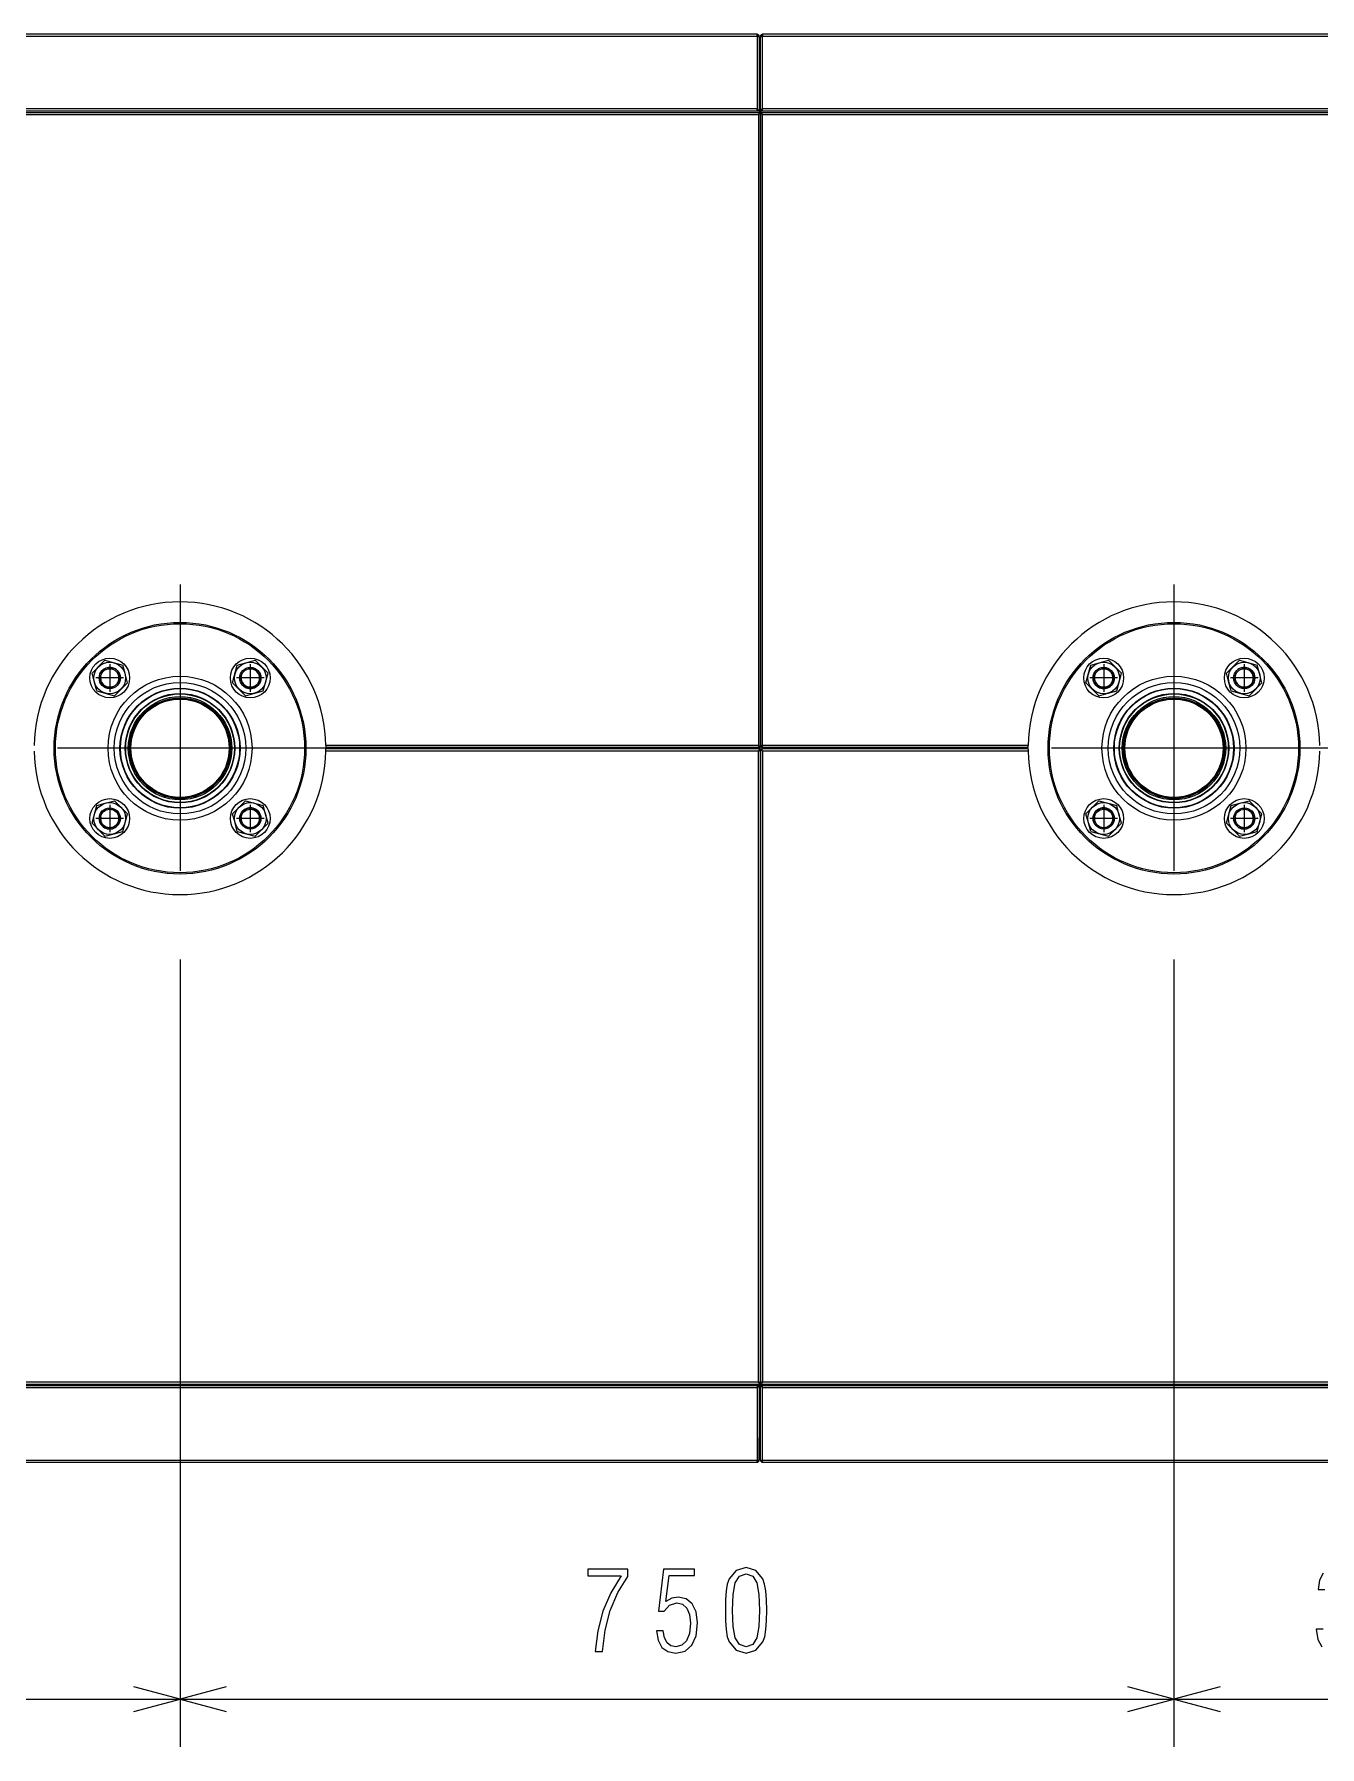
# Model space of a CAD drawing. Extents: x 0 to 420, y 0 to 297.
# Drawn here: x 198.9 to 252.8, y 72.5 to 144.3 of the extents above; entities that cross this region are included whole.
import ezdxf

# ---------------------------------------------------------------- set-up
doc = ezdxf.new("R2010")
doc.units = 0
doc.linetypes.add('DASHDOT', pattern=[18.5, 12, -3, 0.5, -3])
doc.layers.get('0').update_dxf_attribs({"linetype": 'CONTINUOUS'})

msp = doc.modelspace()

# ---------------------------------------------------------------- linework, layer by layer
at = {"color": 7}
for p, q in [((229.162186, 144.324677), (182.117737, 144.324677)), ((229.162186, 144.235779), (182.117737, 144.235779)), ((229.162186, 144.235779), (229.162186, 144.324677)), ((229.206619, 144.235779), (229.162186, 144.235779)), ((229.162186, 144.235779), (229.251068, 144.235779)), ((229.162186, 144.235779), (229.162186, 141.191345)), ((229.194092, 144.266708), (229.226013, 144.297638)), ((229.206619, 144.235779), (229.198242, 144.261719)), ((229.251068, 144.235779), (229.206619, 144.235779)), ((229.251068, 144.235779), (229.251068, 143.302444)), ((229.251068, 144.235779), (229.251068, 141.102448)), ((229.306625, 144.235779), (229.395508, 144.235779)), ((229.306625, 141.102448), (229.306625, 144.235779)), ((229.306625, 144.235779), (229.351074, 144.235779)), ((229.33168, 144.297638), (229.363602, 144.266708)), ((229.395508, 144.235779), (229.351074, 144.235779)), ((276.439941, 144.324677), (229.395508, 144.324677)), ((229.395508, 144.324677), (229.395508, 144.235779)), ((276.439941, 144.235779), (229.395508, 144.235779)), ((229.395508, 141.191345), (229.395508, 144.235779)), ((229.251068, 143.302109), (229.251068, 143.302444)), ((229.306625, 143.187271), (229.251068, 143.187271)), ((229.306625, 142.965057), (229.251068, 142.965057)), ((153.706619, 141.04689), (229.306625, 141.04689)), ((153.795517, 140.958008), (229.217743, 140.958008)), ((229.206619, 141.102448), (182.073303, 141.102448)), ((229.162186, 141.191345), (182.117737, 141.191345)), ((229.251068, 141.102448), (229.206619, 141.102448)), ((229.217743, 140.958008), (229.217743, 114.496895)), ((229.306625, 141.437271), (229.251068, 141.437271)), ((229.306625, 141.215057), (229.251068, 141.215057)), ((229.251068, 141.103943), (229.306625, 141.103943)), ((229.306625, 141.102448), (229.351074, 141.102448)), ((229.306625, 141.04689), (229.306625, 141.002441)), ((229.306625, 141.04689), (229.306625, 141.002441)), ((229.306625, 141.04689), (276.528839, 141.04689)), ((229.306625, 141.002441), (229.306625, 114.452446)), ((229.306625, 114.452446), (229.306625, 141.002441)), ((276.484406, 141.102448), (229.351074, 141.102448)), ((276.439941, 141.191345), (229.395508, 141.191345)), ((229.395508, 140.958008), (276.439941, 140.958008)), ((229.395508, 114.496895), (229.395508, 140.958008)), ((201.283447, 117.525742), (201.827774, 118.070076)), ((201.827774, 118.070076), (202.571335, 117.870834)), ((202.666885, 117.514252), (202.571335, 117.870834)), ((207.175995, 117.127266), (207.375244, 117.870834)), ((207.375244, 117.870834), (207.731827, 117.966385)), ((207.731827, 117.966385), (208.118805, 118.070076)), ((208.118805, 118.070076), (208.663147, 117.525742)), ((242.950104, 117.127266), (243.149353, 117.870834)), ((243.149353, 117.870834), (243.505936, 117.966385)), ((243.505936, 117.966385), (243.892914, 118.070076)), ((244.437256, 117.525742), (243.892914, 118.070076)), ((248.842667, 117.525742), (249.386993, 118.070076)), ((249.386993, 118.070076), (250.130569, 117.870834)), ((250.22612, 117.514252), (250.130569, 117.870834)), ((201.387131, 117.138756), (201.283447, 117.525742)), ((201.482681, 116.782173), (201.387131, 117.138756)), ((202.226257, 116.582932), (202.770584, 117.127266)), ((202.770584, 117.127266), (202.666885, 117.514252)), ((207.175995, 117.127266), (207.720337, 116.582932)), ((208.463898, 116.782173), (208.663147, 117.525742)), ((242.950104, 117.127266), (243.494446, 116.582932)), ((244.238007, 116.782173), (244.437256, 117.525742)), ((248.94635, 117.138756), (248.842667, 117.525742)), ((249.041901, 116.782173), (248.94635, 117.138756)), ((249.785477, 116.582932), (250.329803, 117.127266)), ((250.329803, 117.127266), (250.22612, 117.514252)), ((201.482681, 116.782173), (202.226257, 116.582932)), ((207.720337, 116.582932), (208.107315, 116.68663)), ((208.107315, 116.68663), (208.463898, 116.782173)), ((243.494446, 116.582932), (243.881424, 116.68663)), ((243.881424, 116.68663), (244.238007, 116.782173)), ((249.041901, 116.782173), (249.785477, 116.582932)), ((229.217743, 114.496895), (211.083755, 114.496895)), ((229.217743, 114.263557), (211.083755, 114.263557)), ((229.306625, 114.408005), (211.084396, 114.408005)), ((229.306625, 114.352448), (211.084396, 114.352448)), ((219.573105, 114.408005), (219.573105, 114.352448)), ((219.739777, 114.408005), (219.739777, 114.352448)), ((229.217743, 87.802444), (229.217743, 114.263557)), ((229.306625, 114.408005), (229.306625, 114.452446)), ((229.306625, 114.452446), (229.351074, 114.452446)), ((229.306625, 114.352448), (229.306625, 114.308006)), ((229.306625, 87.758003), (229.306625, 114.308006)), ((229.306625, 114.308006), (229.351074, 114.308006)), ((229.306625, 114.308006), (229.306625, 87.758003)), ((229.351074, 114.408005), (229.351074, 114.452446)), ((240.528839, 114.408005), (229.351074, 114.408005)), ((240.528839, 114.352448), (229.351074, 114.352448)), ((229.351074, 114.352448), (229.351074, 114.308006)), ((240.529495, 114.496895), (229.395508, 114.496895)), ((240.529495, 114.263557), (229.395508, 114.263557)), ((229.395508, 114.263557), (229.395508, 87.802444)), ((237.739777, 114.408005), (237.739777, 114.352448)), ((237.906433, 114.408005), (237.906433, 114.352448)), ((201.482681, 111.978279), (201.839264, 112.073822)), ((201.839264, 112.073822), (202.226257, 112.177521)), ((202.770584, 111.633186), (202.226257, 112.177521)), ((207.175995, 111.633186), (207.720337, 112.177521)), ((207.720337, 112.177521), (208.463898, 111.978279)), ((242.950104, 111.633186), (243.494446, 112.177521)), ((243.494446, 112.177521), (244.238007, 111.978279)), ((249.041901, 111.978279), (249.398483, 112.073822)), ((249.398483, 112.073822), (249.785477, 112.177521)), ((249.785477, 112.177521), (250.329803, 111.633186)), ((201.283447, 111.234711), (201.482681, 111.978279)), ((202.571335, 110.889618), (202.770584, 111.633186)), ((207.279694, 111.246201), (207.175995, 111.633186)), ((208.559448, 111.621696), (208.463898, 111.978279)), ((208.663147, 111.234711), (208.559448, 111.621696)), ((243.053802, 111.246201), (242.950104, 111.633186)), ((244.333557, 111.621696), (244.238007, 111.978279)), ((244.437256, 111.234711), (244.333557, 111.621696)), ((248.842667, 111.234711), (249.041901, 111.978279)), ((250.130569, 110.889618), (250.329803, 111.633186)), ((201.283447, 111.234711), (201.827774, 110.690376)), ((201.827774, 110.690376), (202.214752, 110.794067)), ((202.214752, 110.794067), (202.571335, 110.889618)), ((207.375244, 110.889618), (207.279694, 111.246201)), ((207.375244, 110.889618), (208.118805, 110.690376)), ((208.118805, 110.690376), (208.663147, 111.234711)), ((243.149353, 110.889618), (243.053802, 111.246201)), ((243.149353, 110.889618), (243.892914, 110.690376)), ((243.892914, 110.690376), (244.437256, 111.234711)), ((248.842667, 111.234711), (249.386993, 110.690376)), ((249.386993, 110.690376), (249.773987, 110.794067)), ((249.773987, 110.794067), (250.130569, 110.889618)), ((204.973297, 105.519112), (204.973297, 72.502457)), ((204.973297, 105.519112), (204.973297, 72.502457)), ((246.639954, 105.519112), (246.639954, 72.502457)), ((246.639954, 105.519112), (246.639954, 72.502457)), ((153.706619, 87.713562), (229.306625, 87.713562)), ((153.795517, 87.802444), (229.217743, 87.802444)), ((182.073303, 87.658005), (229.206619, 87.658005)), ((229.206543, 87.658005), (229.206619, 87.658005)), ((229.251068, 87.658005), (229.206619, 87.658005)), ((229.251068, 87.658005), (229.251068, 84.524673)), ((229.251068, 87.656509), (229.306625, 87.656509)), ((229.306625, 87.713562), (229.306625, 87.758003)), ((229.306625, 87.713562), (229.306625, 87.758003)), ((229.306625, 87.713562), (276.528839, 87.713562)), ((229.306625, 84.524673), (229.306625, 87.658005)), ((229.306625, 87.658005), (229.351074, 87.658005)), ((229.351074, 87.658005), (229.351151, 87.658005)), ((229.351074, 87.658005), (276.484406, 87.658005)), ((229.395508, 87.802444), (276.439941, 87.802444)), ((182.117737, 87.569115), (229.162186, 87.569115)), ((229.162186, 87.569115), (229.162186, 84.524673)), ((229.306625, 87.545403), (229.251068, 87.545403)), ((229.306625, 87.323181), (229.251068, 87.323181)), ((229.395508, 87.569115), (276.439941, 87.569115)), ((229.395508, 84.524673), (229.395508, 87.569115)), ((229.306625, 85.795403), (229.251068, 85.795403)), ((229.306625, 85.573181), (229.251068, 85.573181)), ((229.251068, 84.524673), (229.251068, 85.458008)), ((182.117737, 84.524673), (229.162186, 84.524673)), ((182.117737, 84.435783), (229.162186, 84.435783)), ((229.162186, 84.524673), (229.251068, 84.524673)), ((229.162186, 84.435783), (229.162186, 84.524673)), ((229.194092, 84.493744), (229.226013, 84.462814)), ((229.198318, 84.498947), (229.206619, 84.524673)), ((229.306625, 84.524673), (229.395508, 84.524673)), ((229.33168, 84.462814), (229.363602, 84.493744)), ((229.359543, 84.498444), (229.351074, 84.524673)), ((229.395508, 84.524673), (276.439941, 84.524673)), ((229.395508, 84.435783), (229.395508, 84.524673)), ((229.395508, 84.435783), (276.439941, 84.435783)), ((166.084412, 74.502457), (204.973297, 74.502457)), ((204.973297, 74.502457), (246.639954, 74.502457)), ((246.639954, 74.502457), (266.084412, 74.502457))]:
    msp.add_line(p, q, dxfattribs=at)
at = {"color": 7, "linetype": 'DASHDOT'}
for p, q in [((204.973297, 121.241341), (204.973297, 107.519112)), ((246.639954, 121.241341), (246.639954, 107.519112)), ((202.027008, 117.904282), (202.027008, 116.748726)), ((207.919571, 117.904282), (207.919571, 116.748726)), ((243.69368, 117.904282), (243.69368, 116.748726)), ((249.586243, 117.904282), (249.586243, 116.748726)), ((202.604782, 117.326508), (201.449234, 117.326508)), ((208.497345, 117.326508), (207.341797, 117.326508)), ((244.271454, 117.326508), (243.115906, 117.326508)), ((250.164017, 117.326508), (249.008453, 117.326508)), ((211.834396, 114.380226), (198.112183, 114.380226)), ((253.501068, 114.380226), (239.778839, 114.380226)), ((202.604782, 111.433945), (201.449234, 111.433945)), ((202.027008, 112.011726), (202.027008, 110.856171)), ((208.497345, 111.433945), (207.341797, 111.433945)), ((207.919571, 112.011726), (207.919571, 110.856171)), ((244.271454, 111.433945), (243.115906, 111.433945)), ((243.69368, 112.011726), (243.69368, 110.856171)), ((250.164017, 111.433945), (249.008453, 111.433945)), ((249.586243, 112.011726), (249.586243, 110.856171))]:
    msp.add_line(p, q, dxfattribs=at)
at = {"color": 7}
for points in [[(229.162186, 144.280228), (229.171066, 144.278046), (229.182922, 144.268814), (229.197739, 144.249512), (229.206619, 144.235779)], [(229.351074, 144.235779), (229.367752, 144.260498), (229.379669, 144.273438), (229.389191, 144.279129), (229.393967, 144.280151)], [(229.162186, 141.191345), (229.186493, 141.158585), (229.199387, 141.135193), (229.206024, 141.111801), (229.206619, 141.102448)], [(229.206619, 141.102448), (229.20195, 141.103668), (229.194931, 141.10994), (229.185577, 141.125946), (229.173874, 141.155624), (229.162186, 141.191345)], [(229.188492, 141.155701), (229.175339, 141.171402), (229.162186, 141.191345)], [(229.162186, 141.191345), (229.204483, 141.163269), (229.22757, 141.144562), (229.240356, 141.130524), (229.248352, 141.116486), (229.251068, 141.102448)], [(229.306625, 141.04689), (229.292587, 141.044174), (229.278549, 141.036179), (229.259842, 141.018204), (229.23645, 140.986862), (229.217743, 140.958008)], [(229.306625, 141.002441), (229.305405, 140.997772), (229.299133, 140.990753), (229.283127, 140.9814), (229.253448, 140.969696), (229.217743, 140.958008)], [(229.306625, 141.002441), (229.283234, 140.998703), (229.259842, 140.988098), (229.231766, 140.968918), (229.217743, 140.958008)], [(229.253357, 140.984314), (229.237671, 140.971161), (229.217743, 140.958008)], [(229.395508, 141.191345), (229.35321, 141.163269), (229.330109, 141.144562), (229.317337, 141.130524), (229.309341, 141.116486), (229.306625, 141.102448)], [(229.395508, 140.958008), (229.367447, 141.000305), (229.348724, 141.023407), (229.334686, 141.036179), (229.320663, 141.044174), (229.306625, 141.04689)], [(229.395508, 140.958008), (229.346893, 140.97438), (229.325363, 140.983734), (229.314117, 140.990753), (229.307831, 140.997772), (229.306625, 141.002441)], [(229.395508, 140.958008), (229.362762, 140.982315), (229.339371, 140.995209), (229.315979, 141.001846), (229.306625, 141.002441)], [(229.395508, 141.191345), (229.380692, 141.146896), (229.368851, 141.119431), (229.362915, 141.110138), (229.356995, 141.104385), (229.351074, 141.102448)], [(229.395508, 141.191345), (229.371201, 141.158585), (229.358307, 141.135193), (229.351669, 141.111801), (229.351074, 141.102448)], [(229.395508, 140.958008), (229.368576, 140.976425), (229.359879, 140.984314)], [(229.395508, 141.191345), (229.37709, 141.164398), (229.369202, 141.155701)], [(211.083755, 114.496895), (211.084259, 114.413673), (211.084366, 114.408363), (211.084381, 114.408119), (211.084396, 114.408005)], [(211.083755, 114.263557), (211.084259, 114.346779), (211.084366, 114.352089), (211.084381, 114.352333), (211.084396, 114.352448)], [(229.306625, 114.408005), (229.292587, 114.410721), (229.278549, 114.418716), (229.259842, 114.436691), (229.23645, 114.468033), (229.217743, 114.496895)], [(229.217743, 114.496895), (229.248215, 114.474098), (229.253296, 114.470772)], [(229.217743, 114.496895), (229.242142, 114.480446), (229.253357, 114.470581)], [(229.306625, 114.452446), (229.283234, 114.456192), (229.259842, 114.466789), (229.231766, 114.485985), (229.217743, 114.496895)], [(229.217743, 114.496895), (229.266357, 114.480522), (229.287872, 114.471161), (229.299133, 114.464142), (229.305405, 114.45713), (229.306625, 114.452446)], [(229.217743, 114.496895), (229.244522, 114.478584), (229.253204, 114.470741)], [(229.306625, 114.352448), (229.292587, 114.349731), (229.278549, 114.341736), (229.259842, 114.323761), (229.23645, 114.292419), (229.217743, 114.263557)], [(229.306625, 114.308006), (229.283234, 114.30426), (229.259842, 114.293663), (229.231766, 114.274467), (229.217743, 114.263557)], [(229.217743, 114.263557), (229.266357, 114.27993), (229.287872, 114.289291), (229.299133, 114.29631), (229.305405, 114.303322), (229.306625, 114.308006)], [(229.217743, 114.263557), (229.242142, 114.280006), (229.253357, 114.289871)], [(229.217743, 114.263557), (229.244522, 114.28186), (229.253204, 114.289703)], [(229.395508, 114.496895), (229.346893, 114.480522), (229.325363, 114.471161), (229.314117, 114.464142), (229.307831, 114.45713), (229.306625, 114.452446)], [(229.395508, 114.263557), (229.346893, 114.27993), (229.325363, 114.289291), (229.314117, 114.29631), (229.307831, 114.303322), (229.306625, 114.308006)], [(229.395508, 114.496895), (229.379135, 114.448273), (229.369781, 114.42675), (229.362762, 114.415489), (229.355743, 114.409218), (229.351074, 114.408005)], [(229.395508, 114.496895), (229.379135, 114.472588), (229.367447, 114.459686), (229.358093, 114.453812), (229.351074, 114.452446)], [(229.395508, 114.496895), (229.371201, 114.480522), (229.358307, 114.468826), (229.352432, 114.459465), (229.351074, 114.452446)], [(229.395508, 114.263557), (229.379135, 114.31218), (229.369781, 114.333702), (229.362762, 114.344963), (229.355743, 114.351234), (229.351074, 114.352448)], [(229.395508, 114.263557), (229.379135, 114.287865), (229.367447, 114.300766), (229.358093, 114.306641), (229.351074, 114.308006)], [(229.395508, 114.263557), (229.371201, 114.27993), (229.358307, 114.291626), (229.352432, 114.300987), (229.351074, 114.308006)], [(229.395508, 114.263557), (229.371201, 114.27993), (229.358307, 114.291626), (229.352432, 114.300987), (229.351074, 114.308006)], [(240.528839, 114.408005), (240.52887, 114.408119), (240.528885, 114.408363), (240.529068, 114.420586), (240.529495, 114.496895)], [(240.528839, 114.352448), (240.52887, 114.352333), (240.528885, 114.352089), (240.529068, 114.339867), (240.529495, 114.263557)], [(229.162186, 87.569115), (229.177002, 87.613556), (229.188843, 87.641029), (229.194778, 87.650314), (229.200699, 87.656059), (229.206619, 87.658005)], [(229.162186, 87.569115), (229.204483, 87.597183), (229.22757, 87.615898), (229.240356, 87.629936), (229.248352, 87.643967), (229.251068, 87.658005)], [(229.162186, 87.569115), (229.186493, 87.601868), (229.199387, 87.625259), (229.206024, 87.648651), (229.206619, 87.658005)], [(229.253357, 87.776131), (229.237671, 87.789291), (229.217743, 87.802444)], [(229.306625, 87.758003), (229.305405, 87.76268), (229.299133, 87.769699), (229.283127, 87.779053), (229.253448, 87.790756), (229.217743, 87.802444)], [(229.306625, 87.758003), (229.283234, 87.761749), (229.259842, 87.772346), (229.231766, 87.791534), (229.217743, 87.802444)], [(229.306625, 87.713562), (229.292587, 87.716278), (229.278549, 87.724274), (229.259842, 87.742249), (229.23645, 87.77359), (229.217743, 87.802444)], [(229.395508, 87.802444), (229.346893, 87.786072), (229.325363, 87.776718), (229.314117, 87.769699), (229.307831, 87.76268), (229.306625, 87.758003)], [(229.395508, 87.802444), (229.362762, 87.778137), (229.339371, 87.765244), (229.315979, 87.758606), (229.306625, 87.758003)], [(229.395508, 87.802444), (229.367447, 87.760139), (229.348724, 87.737053), (229.334686, 87.724274), (229.320663, 87.716278), (229.306625, 87.713562)], [(229.395508, 87.569115), (229.35321, 87.597183), (229.330109, 87.615898), (229.317337, 87.629936), (229.309341, 87.643967), (229.306625, 87.658005)], [(229.395508, 87.569115), (229.371201, 87.601868), (229.358307, 87.625259), (229.351669, 87.648651), (229.351074, 87.658005)], [(229.351074, 87.658005), (229.355743, 87.656792), (229.362762, 87.650513), (229.372116, 87.634514), (229.38382, 87.60482), (229.395508, 87.569115)], [(229.395508, 87.802444), (229.368576, 87.784027), (229.359879, 87.776131)], [(229.162186, 87.569115), (229.180603, 87.596046), (229.188492, 87.604744)], [(229.369202, 87.604744), (229.382355, 87.58905), (229.395508, 87.569115)], [(229.206619, 84.524673), (229.190247, 84.500359), (229.178558, 84.487457), (229.169189, 84.481583), (229.162186, 84.480225)], [(229.395508, 84.480225), (229.386627, 84.482407), (229.374771, 84.491638), (229.359955, 84.510941), (229.351074, 84.524673)], [(252.897415, 79.781647), (252.742386, 79.490372), (252.686005, 79.100441), (252.96788, 79.100441)], [(252.888016, 77.427963), (252.60614, 77.427963), (252.667206, 77.005142), (252.836334, 76.690376)], [(203.041443, 73.984818), (204.973297, 74.502457), (203.041443, 75.020096)], [(206.905136, 75.020096), (204.973297, 74.502457), (206.905136, 73.984818)], [(244.708099, 73.984818), (246.639954, 74.502457), (244.708099, 75.020096)], [(248.571808, 75.020096), (246.639954, 74.502457), (248.571808, 73.984818)]]:
    msp.add_lwpolyline(points, dxfattribs=at)
for points in [[(222.37944, 76.502457), (222.680115, 76.502457), (222.792862, 77.390373), (223.008972, 78.217224), (223.32843, 78.968903), (223.751251, 79.645409), (223.751251, 79.950775), (222.074066, 79.950775), (222.074066, 79.6689), (223.464676, 79.6689), (223.027771, 78.954803), (222.703598, 78.184334), (222.482803, 77.362183)], [(224.94455, 77.366882), (225.010315, 76.96756), (225.174744, 76.671585), (225.423737, 76.497757), (225.752594, 76.431992), (226.147232, 76.511856), (226.433807, 76.756149), (226.607635, 77.150772), (226.668701, 77.705139), (226.607635, 78.156143), (226.443207, 78.4944), (226.184814, 78.705811), (225.860657, 78.780975), (225.592865, 78.733994), (225.343872, 78.597763), (225.480118, 79.678299), (226.53717, 79.678299), (226.53717, 79.950775), (225.240524, 79.950775), (225.029114, 78.193726), (225.273407, 78.193726), (225.489517, 78.447418), (225.799576, 78.536682), (226.034485, 78.480301), (226.212997, 78.315872), (226.330444, 78.048096), (226.372726, 77.686348), (226.325745, 77.258835), (226.203613, 76.948761), (226.010986, 76.756149), (225.752594, 76.695068), (225.545883, 76.732651), (225.390854, 76.859497), (225.282806, 77.070908), (225.226425, 77.366882)], [(227.833801, 78.226616), (227.838501, 77.780304), (227.866699, 77.413864), (227.913681, 77.117889), (227.993546, 76.901779), (228.284821, 76.549438), (228.702942, 76.431992), (229.116364, 76.549438), (229.407639, 76.901779), (229.482803, 77.117889), (229.534485, 77.413864), (229.562668, 77.780304), (229.572067, 78.226616), (229.562668, 78.663528), (229.529785, 79.034668), (229.478104, 79.325943), (229.407639, 79.546753), (229.116364, 79.894402), (228.702942, 80.016556), (228.284821, 79.894402), (227.993546, 79.546753), (227.913681, 79.325943), (227.866699, 79.034668), (227.838501, 78.663528)], [(228.134476, 78.221916), (228.157974, 78.89373), (228.247223, 79.372925), (228.421051, 79.6548), (228.702942, 79.753464), (228.980118, 79.6548), (229.153946, 79.372925), (229.23851, 78.89373), (229.266693, 78.221916), (229.23851, 77.54541), (229.153946, 77.066208), (228.980118, 76.784332), (228.702942, 76.690376), (228.421051, 76.784332), (228.247223, 77.066208), (228.157974, 77.54541)]]:
    msp.add_lwpolyline(points, close=True, dxfattribs=at)
for centre, radius in [((204.973297, 114.380226), 5.277778), ((204.973297, 114.380226), 5.222222), ((246.639954, 114.380226), 5.277778), ((246.639954, 114.380226), 5.222222), ((202.027008, 117.326508), 0.833333), ((202.027008, 117.326508), 0.665004), ((207.919571, 117.326508), 0.833333), ((207.919571, 117.326508), 0.665004), ((243.69368, 117.326508), 0.833333), ((243.69368, 117.326508), 0.665004), ((249.586243, 117.326508), 0.833333), ((249.586243, 117.326508), 0.665004), ((202.027008, 117.326508), 0.444444), ((202.027008, 117.326508), 0.388889), ((204.973297, 114.380226), 3.018031), ((204.973297, 114.380226), 2.757005), ((207.919571, 117.326508), 0.444444), ((207.919571, 117.326508), 0.388889), ((243.69368, 117.326508), 0.444444), ((243.69368, 117.326508), 0.388889), ((246.639954, 114.380226), 3.018031), ((246.639954, 114.380226), 2.757005), ((249.586243, 117.326508), 0.444444), ((249.586243, 117.326508), 0.388889), ((204.973297, 114.380226), 2.516752), ((204.973297, 114.380226), 2.5), ((204.973297, 114.380226), 2.294444), ((204.973297, 114.380226), 2.277778), ((204.973297, 114.380226), 2.168167), ((204.973297, 114.380226), 2.112697), ((204.973297, 114.380226), 2.089292), ((204.973297, 114.380226), 2.061557), ((246.639954, 114.380226), 2.516752), ((246.639954, 114.380226), 2.5), ((246.639954, 114.380226), 2.294444), ((246.639954, 114.380226), 2.277778), ((246.639954, 114.380226), 2.168167), ((246.639954, 114.380226), 2.112697), ((246.639954, 114.380226), 2.089292), ((246.639954, 114.380226), 2.061557), ((202.027008, 111.433945), 0.833333), ((202.027008, 111.433945), 0.665004), ((207.919571, 111.433945), 0.833333), ((207.919571, 111.433945), 0.665004), ((243.69368, 111.433945), 0.833333), ((243.69368, 111.433945), 0.665004), ((249.586243, 111.433945), 0.833333), ((249.586243, 111.433945), 0.665004), ((202.027008, 111.433945), 0.444444), ((202.027008, 111.433945), 0.388889), ((207.919571, 111.433945), 0.444444), ((207.919571, 111.433945), 0.388889), ((243.69368, 111.433945), 0.444444), ((243.69368, 111.433945), 0.388889), ((249.586243, 111.433945), 0.444444), ((249.586243, 111.433945), 0.388889)]:
    msp.add_circle(centre, radius, dxfattribs=at)
for centre, radius, start, end in [((229.162186, 144.235779), 0.088889, 0, 90.000003), ((229.162186, 144.235779), 0.044444, 0, 90.000003), ((229.395508, 144.235779), 0.088889, 89.999996, 179.999995), ((229.395508, 144.235779), 0.044444, 89.999996, 179.999995), ((204.973297, 114.408005), 6.111111, 0.833423, 179.166572), ((246.639954, 114.408005), 6.111111, 0.833423, 179.166572), ((202.027008, 117.326508), 0.384306, 169.999993, 100.000014), ((202.027008, 117.326508), 0.444444, 314.999999, 135), ((207.919571, 117.326508), 0.384306, 169.999993, 100.000014), ((207.919571, 117.326508), 0.444444, 225, 45.000001), ((243.69368, 117.326508), 0.384306, 169.999993, 100.000014), ((243.69368, 117.326508), 0.444444, 225, 45.000001), ((249.586243, 117.326508), 0.384306, 169.999993, 100.000014), ((249.586243, 117.326508), 0.444444, 314.999999, 135), ((204.973297, 114.352448), 6.111111, 180.833428, 359.166577), ((226.517548, 114.380226), 1.944444, 179.181502, 180.818566), ((230.96199, 114.380226), 1.944444, 359.18143, 0.818503), ((246.639954, 114.352448), 6.111111, 180.833428, 359.166577), ((202.027008, 111.433945), 0.384306, 169.999993, 100.000014), ((202.027008, 111.433945), 0.444444, 225, 45.000001), ((207.919571, 111.433945), 0.384306, 169.999993, 100.000014), ((207.919571, 111.433945), 0.444444, 314.999999, 135), ((243.69368, 111.433945), 0.384306, 169.999993, 100.000014), ((243.69368, 111.433945), 0.444444, 314.999999, 135), ((249.586243, 111.433945), 0.384306, 169.999993, 100.000014), ((249.586243, 111.433945), 0.444444, 225, 45.000001), ((229.162186, 84.524673), 0.088889, 269.999997, 0), ((229.162186, 84.524673), 0.044444, 269.999997, 0), ((229.395508, 84.524673), 0.088889, 180.000005, 270.000004), ((229.395508, 84.524673), 0.044444, 180.000005, 270.000004)]:
    msp.add_arc(centre, radius, start, end, dxfattribs=at)

doc.saveas('drawing.dxf')
